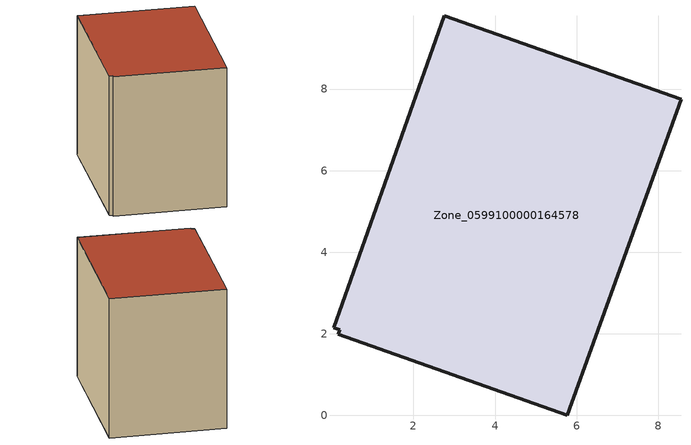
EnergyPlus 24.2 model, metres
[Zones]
Zone_0599100000164578
 floor ground (C_G): 0.2,2.1 0.04,2.15 2.76,9.8 8.56,7.75 5.77,0 0.15,1.99 z0.51
 wall outside (C_F): 5.77,0 8.56,7.75 2.76,9.8 0.04,2.15 0.2,2.1 0.15,1.99 5.77,0 z0.51:8.24
 roof outside (C_R): 0.04,2.15 0.2,2.1 0.15,1.99 5.77,0 8.56,7.75 2.76,9.8 z8.24
[BUILDING]
Pand.0599100000164578: North Axis=0; Terrain=City; Loads Convergence Tolerance Value=0.04; Temperature Convergence Tolerance Value=0.4; Solar Distribution=FullExterior; Maximum Number of Warmup Days=25; Minimum Number of Warmup Days=1
[Site:Location]
Rotterdam.The.Hague.AP_ZH_NLD Design_Conditions: Latitude=51.96; Longitude=4.45; Time Zone=1; Elevation=-4.5
[SITE:GROUNDTEMPERATURE:BUILDINGSURFACE]
18, 18, 18, 18, 18, 18, 18, 18, 18, 18, 18, 18
[MATERIAL] Thermal Absorptance=0.9; Solar Absorptance=0.7; Visible Absorptance=0.7
Name | Roughness | Thickness | Conductivity | Density | Specific Heat
G.TI.1965-1974 | MediumSmooth | 0.15 | 0.882353 | 540 | 1210
F.TI.1965-1974 | Rough | 0.3 | 0.697674 | 1920 | 840
R.TI.1965-1974 | MediumRough | 0.2 | 0.232558 | 1500 | 1000
[CONSTRUCTION]
C_G: G.TI.1965-1974
C_F: F.TI.1965-1974
C_R: R.TI.1965-1974
[ZONE]
Zone_0599100000164578: Type=1; Multiplier=1; Ceiling Height=Autocalculate; Volume=Autocalculate; Floor Area=autocalculate; Part of Total Floor Area=Yes
[ZONEINFILTRATION:DESIGNFLOWRATE]
Infil_Zone_0599100000164578: Zone or ZoneList or Space or SpaceList=Zone_0599100000164578; Schedule=AlwaysOn; Design Flow Rate Calculation Method=Flow/Area; Flow Rate per Floor Area=0.003; Constant Term Coefficient=1; Temperature Term Coefficient=0; Velocity Term Coefficient=0; Velocity Squared Term Coefficient=0
[HVACTEMPLATE:ZONE:IDEALLOADSAIRSYSTEM]
Zone_0599100000164578: Maximum Heating Supply Air Temperature=50; Minimum Cooling Supply Air Temperature=13; Maximum Heating Supply Air Humidity Ratio=0.0156; Minimum Cooling Supply Air Humidity Ratio=0.0077; Heating Limit=NoLimit; Cooling Limit=NoLimit; Dehumidification Control Type=ConstantSensibleHeatRatio; Cooling Sensible Heat Ratio=0.7; Dehumidification Setpoint=60; Humidification Control Type=None; Humidification Setpoint=30; Outdoor Air Method=None; Outdoor Air Flow Rate per Person=0.00944; Outdoor Air Flow Rate per Zone Floor Area=0; Outdoor Air Flow Rate per Zone=0; Demand Controlled Ventilation Type=None; Outdoor Air Economizer Type=NoEconomizer; Heat Recovery Type=None; Sensible Heat Recovery Effectiveness=0.7; Latent Heat Recovery Effectiveness=0.65
[ZONECONTROL:THERMOSTAT]
ThermostatControl_Zone_0599100000164578: Zone or ZoneList=Zone_0599100000164578; Control Type Schedule=DualSetpointControlType; Control 1=Thermostat_Zone_0599100000164578; Temperature Difference Between Cutout And Setpoint=0
[THERMOSTATSETPOINT:DUALSETPOINT]
Thermostat_Zone_0599100000164578: Heating Setpoint Temperature Schedule=HeatingSetpoint_Zone_0599100000164578; Cooling Setpoint Temperature Schedule=CoolingSetpoint_Zone_0599100000164578
[SCHEDULE:COMPACT]
HeatingSetpoint_Zone_0599100000164578: Through: 12/31, For: AllDays, Until: 24:00, 21
CoolingSetpoint_Zone_0599100000164578: Through: 12/31, For: AllDays, Until: 24:00, 24
DualSetpointControlType: Through: 12/31, For: AllDays, Until: 24:00, 4
AlwaysOn: Through: 12/31, For: AllDays, Until: 24:00, 1
